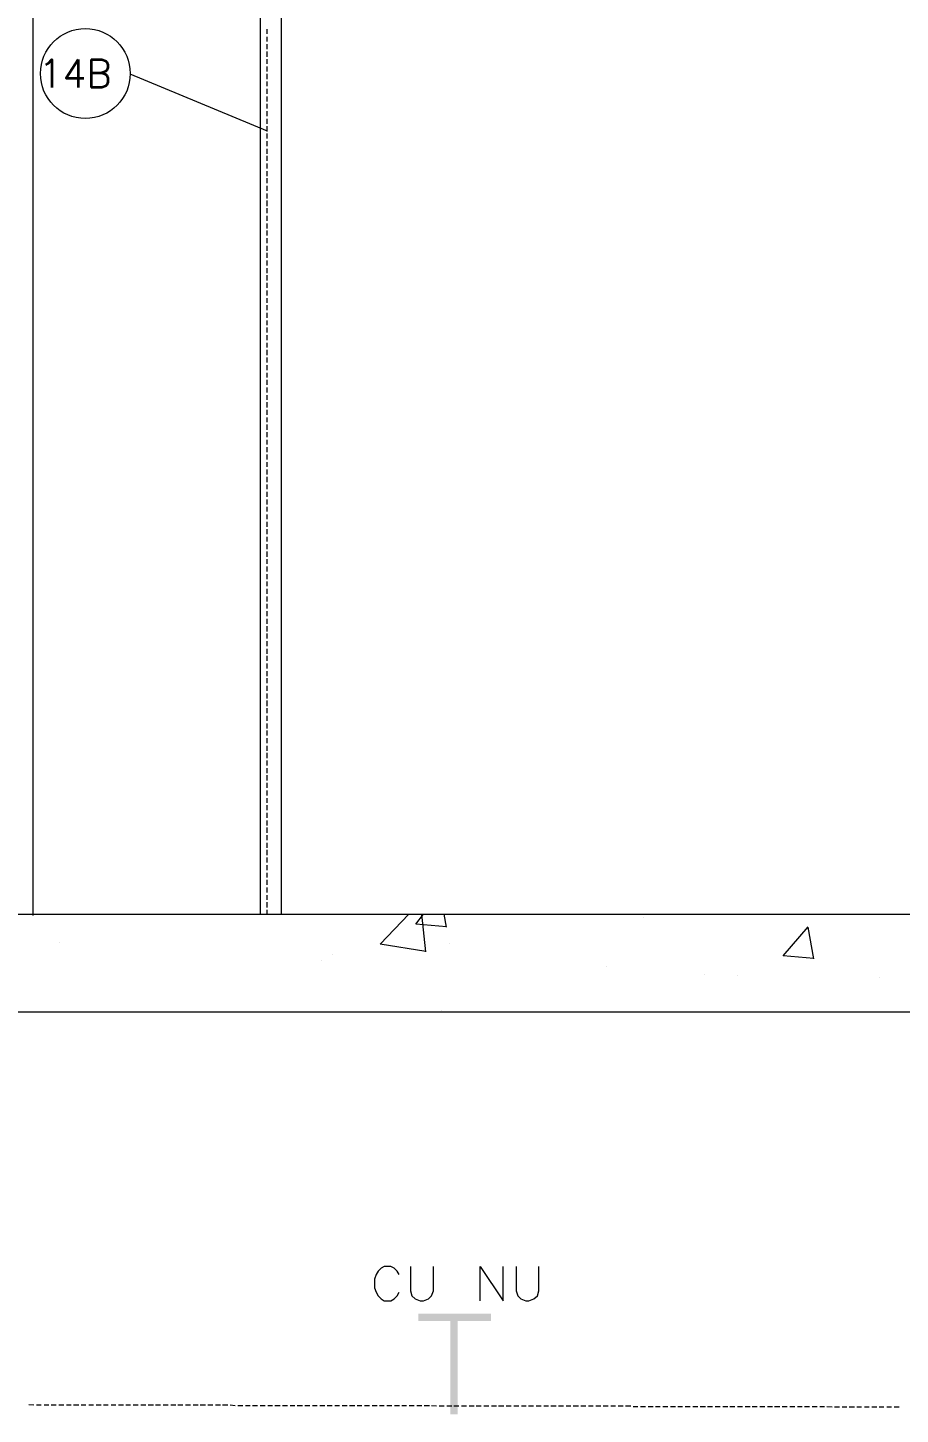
# Model space of a CAD drawing. Header units: inches. Extents: x 5 to 1823, y 18 to 726.
# Drawn here: x 207 to 250.9, y 104.7 to 174.4 of the extents above; entities that cross this region are included whole.
import ezdxf

# ---------------------------------------------------------------- set-up
doc = ezdxf.new("R2010")
doc.units = ezdxf.units.IN
doc.header["$MEASUREMENT"] = 0
for name, color, linetype in [('PDF2_0', 7, 'Continuous'), ('PDF2_EL0001', 1, 'Continuous'), ('PDF2_Texto', 1, 'Continuous'), ('PDF2_TIGRECAD', 6, 'Continuous')]:
    doc.layers.add(name, color=color, linetype=linetype)
doc.layers.add('PDF2_ENIT-EL00132', color=7, linetype='Continuous', true_color=0x00dddd)
doc.layers.add('PDF2_TUB-ELETRICA', color=7, linetype='Continuous', true_color=0x7fbfff)
doc.styles.add('PDF RomanS', font='romans__.ttf')

msp = doc.modelspace()

# ---------------------------------------------------------------- linework, layer by layer
at = {"layer": 'PDF2_0', "lineweight": 5}
for points in [[(218.69, 129.817), (218.69, 208.781), (219.723, 208.781), (219.723, 129.817)], [(219.027, 174.048), (219.027, 174.295)], [(219.027, 173.666), (219.027, 173.913)], [(219.027, 173.285), (219.027, 173.532)], [(219.027, 172.903), (219.027, 173.172)], [(219.027, 172.544), (219.027, 172.791)], [(219.027, 172.162), (219.027, 172.409)], [(219.027, 171.78), (219.027, 172.05)], [(219.027, 171.421), (219.027, 171.668)], [(219.027, 171.039), (219.027, 171.286)], [(219.027, 170.658), (219.027, 170.905)], [(219.027, 170.298), (219.027, 170.545)], [(219.027, 169.917), (219.027, 170.164)], [(219.027, 169.535), (219.027, 169.782)], [(219.027, 169.153), (219.027, 169.423)], [(219.027, 168.794), (219.027, 169.041)], [(219.027, 168.412), (219.027, 168.659)], [(219.027, 168.031), (219.027, 168.278)], [(219.027, 167.672), (219.027, 167.919)], [(219.027, 167.29), (219.027, 167.537)], [(219.027, 166.908), (219.027, 167.155)], [(219.027, 166.549), (219.027, 166.796)], [(219.027, 166.167), (219.027, 166.414)], [(219.027, 165.786), (219.027, 166.033)], [(219.027, 165.404), (219.027, 165.673)], [(219.027, 165.045), (219.027, 165.292)], [(219.027, 164.663), (219.027, 164.91)], [(219.027, 164.281), (219.027, 164.528)], [(219.027, 163.922), (219.027, 164.169)], [(219.027, 163.54), (219.027, 163.787)], [(219.027, 163.159), (219.027, 163.406)], [(219.027, 162.799), (219.027, 163.046)], [(219.027, 162.418), (219.027, 162.665)], [(219.027, 162.036), (219.027, 162.283)], [(219.027, 161.654), (219.027, 161.924)], [(219.027, 161.295), (219.027, 161.542)], [(219.027, 160.913), (219.027, 161.16)], [(219.027, 160.532), (219.027, 160.779)], [(219.027, 160.173), (219.027, 160.42)], [(219.027, 159.791), (219.027, 160.038)], [(219.027, 159.409), (219.027, 159.656)], [(219.027, 159.05), (219.027, 159.297)], [(219.027, 158.668), (219.027, 158.915)], [(219.027, 158.287), (219.027, 158.534)], [(219.027, 157.905), (219.027, 158.174)], [(219.027, 157.546), (219.027, 157.793)], [(219.027, 157.164), (219.027, 157.411)], [(219.027, 156.782), (219.027, 157.029)], [(219.027, 156.423), (219.027, 156.67)], [(219.027, 156.041), (219.027, 156.288)], [(219.027, 155.66), (219.027, 155.907)], [(219.027, 155.278), (219.027, 155.547)], [(219.027, 154.919), (219.027, 155.166)], [(219.027, 154.537), (219.027, 154.784)], [(219.027, 154.155), (219.027, 154.425)], [(219.027, 153.796), (219.027, 154.043)], [(219.027, 153.415), (219.027, 153.661)], [(219.027, 153.033), (219.027, 153.28)], [(219.027, 152.674), (219.027, 152.921)], [(219.027, 152.292), (219.027, 152.539)], [(219.027, 151.91), (219.027, 152.157)], [(219.027, 151.529), (219.027, 151.798)], [(219.027, 151.169), (219.027, 151.416)], [(219.027, 150.788), (219.027, 151.035)], [(219.027, 150.406), (219.027, 150.653)], [(219.027, 150.047), (219.027, 150.294)], [(219.027, 149.665), (219.027, 149.912)], [(219.027, 149.283), (219.027, 149.53)], [(219.027, 148.924), (219.027, 149.171)], [(219.027, 148.542), (219.027, 148.789)], [(219.027, 148.161), (219.027, 148.408)], [(219.027, 147.779), (219.027, 148.048)], [(219.027, 147.42), (219.027, 147.667)], [(219.027, 147.038), (219.027, 147.285)], [(219.027, 146.656), (219.027, 146.903)], [(219.027, 146.297), (219.027, 146.544)], [(219.027, 145.916), (219.027, 146.163)], [(219.027, 145.534), (219.027, 145.781)], [(219.027, 145.175), (219.027, 145.422)], [(219.027, 144.793), (219.027, 145.04)], [(219.027, 144.411), (219.027, 144.658)], [(219.027, 144.03), (219.027, 144.299)], [(219.027, 143.67), (219.027, 143.917)], [(219.027, 143.289), (219.027, 143.536)], [(219.027, 142.907), (219.027, 143.154)], [(219.027, 142.548), (219.027, 142.795)], [(219.027, 142.166), (219.027, 142.413)], [(219.027, 141.784), (219.027, 142.031)], [(219.027, 141.425), (219.027, 141.672)], [(219.027, 141.043), (219.027, 141.29)], [(219.027, 140.662), (219.027, 140.909)], [(219.027, 140.28), (219.027, 140.55)], [(219.027, 139.921), (219.027, 140.168)], [(219.027, 139.539), (219.027, 139.786)], [(219.027, 139.157), (219.027, 139.404)], [(219.027, 138.798), (219.027, 139.045)], [(219.027, 138.417), (219.027, 138.664)], [(219.027, 138.035), (219.027, 138.282)], [(219.027, 137.653), (219.027, 137.923)], [(219.027, 137.294), (219.027, 137.541)], [(219.027, 136.912), (219.027, 137.159)], [(219.027, 136.531), (219.027, 136.8)], [(219.027, 136.171), (219.027, 136.418)], [(219.027, 135.79), (219.027, 136.037)], [(219.027, 135.408), (219.027, 135.655)], [(219.027, 135.049), (219.027, 135.296)], [(219.027, 134.667), (219.027, 134.914)], [(219.027, 134.285), (219.027, 134.532)], [(219.027, 133.904), (219.027, 134.173)], [(219.027, 133.544), (219.027, 133.791)], [(219.027, 133.163), (219.027, 133.41)], [(219.027, 132.781), (219.027, 133.051)], [(219.027, 132.422), (219.027, 132.669)], [(219.027, 132.04), (219.027, 132.287)], [(219.027, 131.659), (219.027, 131.905)], [(219.027, 131.299), (219.027, 131.546)], [(219.027, 130.918), (219.027, 131.165)], [(219.027, 130.536), (219.027, 130.783)], [(219.027, 130.154), (219.027, 130.424)], [(155.263, 129.817), (179.511, 129.817), (332.971, 129.817)], [(219.027, 129.817), (219.027, 130.042)], [(225.65, 111.721), (225.56, 111.878), (225.403, 112.035), (225.246, 112.125), (224.909, 112.125), (224.752, 112.035), (224.595, 111.878), (224.505, 111.721), (224.415, 111.474), (224.415, 111.048), (224.505, 110.823), (224.595, 110.643), (224.752, 110.486), (224.909, 110.396), (225.246, 110.396), (225.403, 110.486), (225.56, 110.643), (225.65, 110.823)], [(226.234, 112.125), (226.234, 110.89), (226.301, 110.643), (226.458, 110.486), (226.705, 110.396), (226.885, 110.396), (227.132, 110.486), (227.289, 110.643), (227.379, 110.89), (227.379, 112.125)], [(229.736, 110.396), (229.736, 112.125), (230.881, 110.396), (230.881, 112.125)], [(231.533, 112.125), (231.533, 110.89), (231.622, 110.643), (231.779, 110.486), (232.026, 110.396), (232.184, 110.396), (232.431, 110.486), (232.61, 110.643), (232.678, 110.89), (232.678, 112.125)], [(207.284, 105.143), (207.037, 105.165)], [(207.666, 105.143), (207.419, 105.143)], [(208.048, 105.143), (207.801, 105.143)], [(208.407, 105.143), (208.16, 105.143)], [(208.789, 105.143), (208.542, 105.143)], [(209.17, 105.143), (208.923, 105.143)], [(209.552, 105.143), (209.283, 105.143)], [(209.911, 105.143), (209.664, 105.143)], [(210.293, 105.143), (210.046, 105.143)], [(210.675, 105.143), (210.428, 105.143)], [(211.034, 105.143), (210.787, 105.143)], [(211.416, 105.143), (211.169, 105.143)], [(211.797, 105.143), (211.55, 105.143)], [(212.156, 105.143), (211.909, 105.143)], [(212.538, 105.143), (212.291, 105.143)], [(212.92, 105.143), (212.673, 105.143)], [(213.301, 105.143), (213.032, 105.143)], [(213.661, 105.143), (213.414, 105.143)], [(214.042, 105.143), (213.795, 105.143)], [(214.424, 105.143), (214.177, 105.143)], [(214.783, 105.143), (214.536, 105.143)], [(215.165, 105.143), (214.918, 105.143)], [(215.547, 105.143), (215.3, 105.143)], [(215.928, 105.143), (215.659, 105.143)], [(216.288, 105.143), (216.041, 105.143)], [(216.669, 105.143), (216.422, 105.143)], [(217.051, 105.143), (216.782, 105.143)], [(217.41, 105.12), (217.163, 105.143)], [(217.792, 105.12), (217.545, 105.12)], [(218.174, 105.12), (217.927, 105.12)], [(218.533, 105.12), (218.286, 105.12)], [(218.914, 105.12), (218.668, 105.12)], [(219.296, 105.12), (219.049, 105.12)], [(219.678, 105.12), (219.408, 105.12)], [(220.037, 105.12), (219.79, 105.12)], [(220.419, 105.12), (220.172, 105.12)], [(220.8, 105.12), (220.531, 105.12)], [(221.16, 105.12), (220.913, 105.12)], [(221.541, 105.12), (221.294, 105.12)], [(221.923, 105.12), (221.676, 105.12)], [(222.282, 105.12), (222.035, 105.12)], [(222.664, 105.12), (222.417, 105.12)], [(223.046, 105.12), (222.799, 105.12)], [(223.427, 105.12), (223.158, 105.12)], [(223.787, 105.12), (223.54, 105.12)], [(224.168, 105.12), (223.921, 105.12)], [(224.55, 105.12), (224.303, 105.12)], [(224.909, 105.12), (224.662, 105.12)], [(225.291, 105.12), (225.044, 105.12)], [(225.673, 105.12), (225.426, 105.12)], [(226.032, 105.12), (225.785, 105.12)], [(226.413, 105.12), (226.166, 105.12)], [(226.795, 105.12), (226.548, 105.12)], [(227.177, 105.12), (226.907, 105.12)], [(227.536, 105.098), (227.289, 105.12)], [(227.918, 105.098), (227.671, 105.098)], [(228.299, 105.098), (228.052, 105.098)], [(228.659, 105.098), (228.412, 105.098)], [(229.04, 105.098), (228.793, 105.098)], [(229.422, 105.098), (229.175, 105.098)], [(229.781, 105.098), (229.534, 105.098)], [(230.163, 105.098), (229.916, 105.098)], [(230.545, 105.098), (230.298, 105.098)], [(230.926, 105.098), (230.657, 105.098)], [(231.286, 105.098), (231.039, 105.098)], [(231.667, 105.098), (231.42, 105.098)], [(232.049, 105.098), (231.802, 105.098)], [(232.408, 105.098), (232.161, 105.098)], [(232.79, 105.098), (232.543, 105.098)], [(233.172, 105.098), (232.925, 105.098)], [(233.553, 105.098), (233.284, 105.098)], [(233.912, 105.098), (233.665, 105.098)], [(234.294, 105.098), (234.047, 105.098)], [(234.676, 105.098), (234.406, 105.098)], [(235.035, 105.098), (234.788, 105.098)], [(235.417, 105.098), (235.17, 105.098)], [(235.798, 105.098), (235.551, 105.098)], [(236.158, 105.098), (235.911, 105.098)], [(236.539, 105.098), (236.292, 105.098)], [(236.921, 105.098), (236.674, 105.098)], [(237.303, 105.098), (237.033, 105.098)], [(237.662, 105.075), (237.415, 105.075)], [(238.044, 105.075), (237.797, 105.075)], [(238.425, 105.075), (238.178, 105.075)], [(238.785, 105.075), (238.538, 105.075)], [(239.166, 105.075), (238.919, 105.075)], [(239.548, 105.075), (239.301, 105.075)], [(239.907, 105.075), (239.66, 105.075)], [(240.289, 105.075), (240.042, 105.075)], [(240.67, 105.075), (240.424, 105.075)], [(241.052, 105.075), (240.783, 105.075)], [(241.411, 105.075), (241.164, 105.075)], [(241.793, 105.075), (241.546, 105.075)], [(242.175, 105.075), (241.928, 105.075)], [(242.534, 105.075), (242.287, 105.075)], [(242.916, 105.075), (242.669, 105.075)], [(243.297, 105.075), (243.05, 105.075)], [(243.657, 105.075), (243.41, 105.075)], [(244.038, 105.075), (243.791, 105.075)], [(244.42, 105.075), (244.173, 105.075)], [(244.802, 105.075), (244.532, 105.075)], [(245.161, 105.075), (244.914, 105.075)], [(245.543, 105.075), (245.296, 105.075)], [(245.924, 105.075), (245.677, 105.075)], [(246.283, 105.075), (246.037, 105.075)], [(246.665, 105.075), (246.418, 105.075)], [(247.047, 105.075), (246.8, 105.075)], [(247.429, 105.053), (247.159, 105.075)], [(247.788, 105.053), (247.541, 105.053)], [(248.169, 105.053), (247.922, 105.053)], [(248.551, 105.053), (248.282, 105.053)], [(248.91, 105.053), (248.663, 105.053)], [(249.292, 105.053), (249.045, 105.053)], [(249.674, 105.053), (249.427, 105.053)], [(250.033, 105.053), (249.786, 105.053)], [(250.415, 105.053), (250.168, 105.053)], [(250.796, 105.053), (250.549, 105.053)]]:
    msp.add_lwpolyline(points, dxfattribs=at)
at = {"layer": 'PDF2_0', "transparency": 33554559}
for points in [[(226.616, 109.745), (226.616, 109.386), (230.275, 109.745)], [(226.616, 109.386), (230.275, 109.745), (230.275, 109.386)], [(228.591, 109.745), (228.232, 109.745), (228.591, 104.694)], [(228.232, 109.745), (228.591, 104.694), (228.232, 104.694)]]:
    msp.add_solid(points, dxfattribs=at)
at = {"layer": 'PDF2_EL0001', "lineweight": 5}
msp.add_lwpolyline([(207.262, 129.75), (207.262, 215.629), (335.261, 215.629)], dxfattribs=at)
at = {"layer": 'PDF2_ENIT-EL00132', "lineweight": 5}
msp.add_lwpolyline([(212.112, 172.05), (219.027, 169.176)], dxfattribs=at)
msp.add_circle((209.878, 172.061), 2.256, dxfattribs=at)
at = {"layer": 'PDF2_TIGRECAD', "lineweight": 5}
msp.add_lwpolyline([(323.518, 124.9), (287.191, 124.9), (180.364, 124.9)], dxfattribs=at)
at = {"layer": 'PDF2_TUB-ELETRICA', "lineweight": 5}
for points in [[(226.997, 127.954), (224.707, 128.313), (226.144, 129.817)], [(228.03, 129.189), (226.503, 129.324), (226.885, 129.817)], [(226.997, 127.931), (226.795, 129.817)], [(228.03, 129.166), (227.918, 129.817)], [(237.954, 129.638), (237.954, 129.638)], [(246.508, 127.595), (244.959, 127.729), (246.216, 129.189)], [(246.508, 127.572), (246.216, 129.166)], [(208.564, 128.381), (208.564, 128.381)], [(228.187, 128.336), (228.187, 128.336)], [(221.743, 127.505), (221.743, 127.505)], [(222.327, 127.797), (222.327, 127.797)], [(236.068, 127.213), (236.068, 127.213)], [(240.985, 126.809), (240.985, 126.809)], [(242.669, 126.742), (242.669, 126.742)], [(249.808, 126.629), (249.808, 126.629)], [(227.761, 124.99), (227.761, 124.99)]]:
    msp.add_lwpolyline(points, dxfattribs=at)

# ---------------------------------------------------------------- texts
at = {"layer": 'PDF2_Texto', "insert": (207.531, 171.363), "char_height": 1.4, "attachment_point": 7, "style": 'PDF RomanS'}
msp.add_mtext('14B', dxfattribs=at)

doc.saveas('drawing.dxf')
